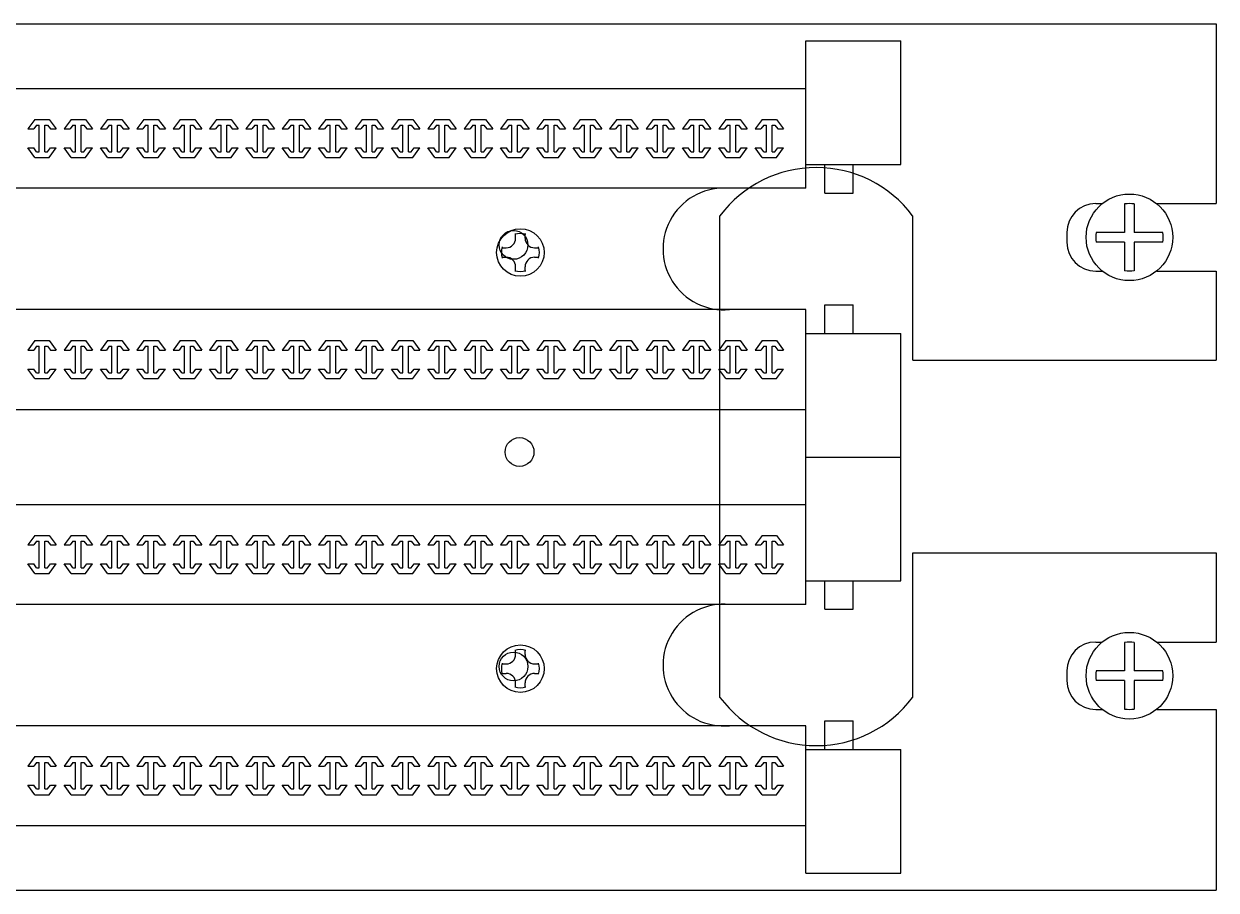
# Model space of a CAD drawing. Header units: millimetres. Extents: x 0 to 84100, y 0 to 29700.
# Drawn here: x 32240.9 to 32608.4, y 21928.8 to 22195.8 of the extents above; entities that cross this region are included whole.
import ezdxf

# ---------------------------------------------------------------- set-up
doc = ezdxf.new("R2010")
doc.units = ezdxf.units.MM
doc.header["$LTSCALE"] = 1000
doc.layers.add('KEC-TEXT', color=6, linetype='Continuous')

# ---------------------------------------------------------------- blocks, each defined once
blk = doc.blocks.new('A$C4A2F719D')
at = {"color": 0}
for p, q in [((0, 89), (485, 89)), ((485, 89), (485, 70.53)), ((472.63, 70.53), (473.29, 70.53)), ((475.6, 70.5), (475.6, 67.56)), ((476.59, 70.5), (476.59, 67.56)), ((478.89, 70.53), (485, 70.53)), ((434.02, 19.8), (434.02, 69.29)), ((453.82, 54.44), (453.82, 69.29)), ((469.66, 67.56), (469.66, 66.57)), ((475.6, 67.56), (472.66, 67.56)), ((479.52, 67.56), (476.59, 67.56)), ((475.6, 66.57), (472.66, 66.57)), ((475.6, 66.57), (475.6, 63.64)), ((476.59, 66.57), (476.59, 63.64)), ((479.52, 66.57), (476.59, 66.57)), ((472.63, 63.6), (473.29, 63.6)), ((478.89, 63.6), (485, 63.6)), ((485, 63.6), (485, 54.44)), ((453.82, 54.44), (485, 54.44)), ((453.82, 19.8), (453.82, 34.65)), ((453.82, 34.65), (485, 34.65)), ((485, 34.65), (485, 25.49)), ((472.63, 25.49), (473.29, 25.49)), ((475.6, 25.46), (475.6, 22.52)), ((476.59, 25.46), (476.59, 22.52)), ((478.89, 25.49), (485, 25.49)), ((469.66, 22.52), (469.66, 21.53)), ((475.6, 22.52), (472.66, 22.52)), ((479.52, 22.52), (476.59, 22.52)), ((475.6, 21.53), (472.66, 21.53)), ((475.6, 21.53), (475.6, 18.6)), ((479.52, 21.53), (476.59, 21.53)), ((476.59, 21.53), (476.59, 18.6)), ((472.63, 18.56), (473.29, 18.56)), ((478.89, 18.56), (485, 18.56)), ((485, 18.56), (485, 0)), ((0, 0), (485, 0))]:
    blk.add_line(p, q, dxfattribs=at)
for centre, radius in [((476.09, 67.07), 4.45), ((412.81, 66.29), 1.48), ((413.43, 45.01), 1.48), ((476.09, 22.03), 4.45), ((412.81, 22.98), 1.48)]:
    blk.add_circle(centre, radius, dxfattribs=at)
for centre, radius, start, end in [((443.92, 61.87), 12.37, 36.8699, 143.1301), ((472.63, 67.56), 2.97, 90, 180), ((476.09, 67.07), 3.46, 81.7868, 98.2132), ((476.09, 67.07), 3.46, 171.7868, 188.2132), ((476.09, 67.07), 3.46, 351.7868, 8.2132), ((472.63, 66.57), 2.97, 180, 270), ((476.09, 67.07), 3.46, 261.7868, 278.2132), ((472.63, 22.52), 2.97, 90, 180), ((476.09, 22.03), 3.46, 81.7868, 98.2132), ((476.09, 22.03), 3.46, 171.7868, 188.2132), ((476.09, 22.03), 3.46, 351.7868, 8.2132), ((472.63, 21.53), 2.97, 180, 270), ((443.92, 27.22), 12.37, 216.8699, 323.1301), ((476.09, 22.03), 3.46, 261.7868, 278.2132)]:
    blk.add_arc(centre, radius, start, end, dxfattribs=at)
blk = doc.blocks.new('50p')
at = {"color": 0}
for p, q in [((38235, 5269), (38235, 8160)), ((38235, 8160), (40100, 8160)), ((40100, 5735), (40100, 8160)), ((1865, 7227), (38235, 7227)), ((23118, 6621), (22979, 6435)), ((23118, 6621), (23400, 6621)), ((23400, 6621), (23539, 6435)), ((23831, 6621), (23693, 6435)), ((23831, 6621), (24114, 6621)), ((24114, 6621), (24252, 6435)), ((24544, 6621), (24406, 6435)), ((24544, 6621), (24827, 6621)), ((24827, 6621), (24965, 6435)), ((25257, 6621), (25119, 6435)), ((25257, 6621), (25540, 6621)), ((25540, 6621), (25678, 6435)), ((25970, 6621), (25832, 6435)), ((25970, 6621), (26253, 6621)), ((26253, 6621), (26391, 6435)), ((26683, 6621), (26545, 6435)), ((26683, 6621), (26966, 6621)), ((26966, 6621), (27105, 6435)), ((27397, 6621), (27258, 6435)), ((27397, 6621), (27679, 6621)), ((27679, 6621), (27818, 6435)), ((28110, 6621), (27971, 6435)), ((28110, 6621), (28392, 6621)), ((28392, 6621), (28531, 6435)), ((28823, 6621), (28684, 6435)), ((28823, 6621), (29106, 6621)), ((29106, 6621), (29244, 6435)), ((29536, 6621), (29398, 6435)), ((29536, 6621), (29819, 6621)), ((29819, 6621), (29957, 6435)), ((30249, 6621), (30111, 6435)), ((30249, 6621), (30532, 6621)), ((30532, 6621), (30670, 6435)), ((30962, 6621), (30824, 6435)), ((30962, 6621), (31245, 6621)), ((31245, 6621), (31383, 6435)), ((31675, 6621), (31537, 6435)), ((31675, 6621), (31958, 6621)), ((31958, 6621), (32097, 6435)), ((32389, 6621), (32250, 6435)), ((32389, 6621), (32671, 6621)), ((32671, 6621), (32810, 6435)), ((33102, 6621), (32963, 6435)), ((33102, 6621), (33384, 6621)), ((33384, 6621), (33523, 6435)), ((33815, 6621), (33676, 6435)), ((33815, 6621), (34097, 6621)), ((34097, 6621), (34236, 6435)), ((34528, 6621), (34390, 6435)), ((34528, 6621), (34811, 6621)), ((34811, 6621), (34949, 6435)), ((35241, 6621), (35103, 6435)), ((35241, 6621), (35524, 6621)), ((35524, 6621), (35662, 6435)), ((35954, 6621), (35816, 6435)), ((35954, 6621), (36237, 6621)), ((36237, 6621), (36375, 6435)), ((36667, 6621), (36529, 6435)), ((36667, 6621), (36950, 6621)), ((36950, 6621), (37088, 6435)), ((37380, 6621), (37242, 6435)), ((37380, 6621), (37663, 6621)), ((37663, 6621), (37802, 6435)), ((22979, 6435), (23096, 6435)), ((23151, 6509), (23096, 6435)), ((23151, 6509), (23203, 6509)), ((23203, 5987), (23203, 6509)), ((23315, 5987), (23315, 6509)), ((23315, 6509), (23367, 6509)), ((23367, 6509), (23423, 6435)), ((23423, 6435), (23539, 6435)), ((23693, 6435), (23809, 6435)), ((23864, 6509), (23809, 6435)), ((23864, 6509), (23916, 6509)), ((23916, 5987), (23916, 6509)), ((24028, 5987), (24028, 6509)), ((24028, 6509), (24081, 6509)), ((24081, 6509), (24136, 6435)), ((24136, 6435), (24252, 6435)), ((24406, 6435), (24522, 6435)), ((24577, 6509), (24522, 6435)), ((24577, 6509), (24629, 6509)), ((24629, 5987), (24629, 6509)), ((24741, 5987), (24741, 6509)), ((24741, 6509), (24794, 6509)), ((24794, 6509), (24849, 6435)), ((24849, 6435), (24965, 6435)), ((25119, 6435), (25235, 6435)), ((25290, 6509), (25235, 6435)), ((25290, 6509), (25343, 6509)), ((25343, 5987), (25343, 6509)), ((25455, 5987), (25455, 6509)), ((25455, 6509), (25507, 6509)), ((25507, 6509), (25562, 6435)), ((25562, 6435), (25678, 6435)), ((25832, 6435), (25948, 6435)), ((26003, 6509), (25948, 6435)), ((26003, 6509), (26056, 6509)), ((26056, 5987), (26056, 6509)), ((26168, 5987), (26168, 6509)), ((26168, 6509), (26220, 6509)), ((26220, 6509), (26275, 6435)), ((26275, 6435), (26391, 6435)), ((26545, 6435), (26661, 6435)), ((26717, 6509), (26661, 6435)), ((26717, 6509), (26769, 6509)), ((26769, 5987), (26769, 6509)), ((26881, 5987), (26881, 6509)), ((26881, 6509), (26933, 6509)), ((26933, 6509), (26988, 6435)), ((26988, 6435), (27105, 6435)), ((27258, 6435), (27374, 6435)), ((27430, 6509), (27374, 6435)), ((27430, 6509), (27482, 6509)), ((27482, 5987), (27482, 6509)), ((27594, 5987), (27594, 6509)), ((27594, 6509), (27646, 6509)), ((27646, 6509), (27702, 6435)), ((27702, 6435), (27818, 6435)), ((27971, 6435), (28087, 6435)), ((28143, 6509), (28087, 6435)), ((28143, 6509), (28195, 6509)), ((28195, 5987), (28195, 6509)), ((28307, 5987), (28307, 6509)), ((28307, 6509), (28359, 6509)), ((28359, 6509), (28415, 6435)), ((28415, 6435), (28531, 6435)), ((28684, 6435), (28801, 6435)), ((28856, 6509), (28801, 6435)), ((28856, 6509), (28908, 6509)), ((28908, 5987), (28908, 6509)), ((29020, 5987), (29020, 6509)), ((29020, 6509), (29072, 6509)), ((29072, 6509), (29128, 6435)), ((29128, 6435), (29244, 6435)), ((29398, 6435), (29514, 6435)), ((29569, 6509), (29514, 6435)), ((29569, 6509), (29621, 6509)), ((29621, 5987), (29621, 6509)), ((29733, 5987), (29733, 6509)), ((29733, 6509), (29786, 6509)), ((29786, 6509), (29841, 6435)), ((29841, 6435), (29957, 6435)), ((30111, 6435), (30227, 6435)), ((30282, 6509), (30227, 6435)), ((30282, 6509), (30335, 6509)), ((30335, 5987), (30335, 6509)), ((30446, 5987), (30446, 6509)), ((30446, 6509), (30499, 6509)), ((30499, 6509), (30554, 6435)), ((30554, 6435), (30670, 6435)), ((30824, 6435), (30940, 6435)), ((30995, 6509), (30940, 6435)), ((30995, 6509), (31048, 6509)), ((31048, 5987), (31048, 6509)), ((31160, 5987), (31160, 6509)), ((31160, 6509), (31212, 6509)), ((31212, 6509), (31267, 6435)), ((31267, 6435), (31383, 6435)), ((31537, 6435), (31653, 6435)), ((31708, 6509), (31653, 6435)), ((31708, 6509), (31761, 6509)), ((31761, 5987), (31761, 6509)), ((31873, 5987), (31873, 6509)), ((31873, 6509), (31925, 6509)), ((31925, 6509), (31980, 6435)), ((31980, 6435), (32097, 6435)), ((32250, 6435), (32366, 6435)), ((32422, 6509), (32366, 6435)), ((32422, 6509), (32474, 6509)), ((32474, 5987), (32474, 6509)), ((32586, 5987), (32586, 6509)), ((32586, 6509), (32638, 6509)), ((32638, 6509), (32694, 6435)), ((32694, 6435), (32810, 6435)), ((32963, 6435), (33079, 6435)), ((33135, 6509), (33079, 6435)), ((33135, 6509), (33187, 6509)), ((33187, 5987), (33187, 6509)), ((33299, 5987), (33299, 6509)), ((33299, 6509), (33351, 6509)), ((33351, 6509), (33407, 6435)), ((33407, 6435), (33523, 6435)), ((33676, 6435), (33793, 6435)), ((33848, 6509), (33793, 6435)), ((33848, 6509), (33900, 6509)), ((33900, 5987), (33900, 6509)), ((34012, 5987), (34012, 6509)), ((34012, 6509), (34064, 6509)), ((34064, 6509), (34120, 6435)), ((34120, 6435), (34236, 6435)), ((34390, 6435), (34506, 6435)), ((34561, 6509), (34506, 6435)), ((34561, 6509), (34613, 6509)), ((34613, 5987), (34613, 6509)), ((34725, 5987), (34725, 6509)), ((34725, 6509), (34778, 6509)), ((34778, 6509), (34833, 6435)), ((34833, 6435), (34949, 6435)), ((35103, 6435), (35219, 6435)), ((35274, 6509), (35219, 6435)), ((35274, 6509), (35326, 6509)), ((35326, 5987), (35326, 6509)), ((35438, 5987), (35438, 6509)), ((35438, 6509), (35491, 6509)), ((35491, 6509), (35546, 6435)), ((35546, 6435), (35662, 6435)), ((35816, 6435), (35932, 6435)), ((35987, 6509), (35932, 6435)), ((35987, 6509), (36040, 6509)), ((36040, 5987), (36040, 6509)), ((36152, 5987), (36152, 6509)), ((36152, 6509), (36204, 6509)), ((36204, 6509), (36259, 6435)), ((36259, 6435), (36375, 6435)), ((36529, 6435), (36645, 6435)), ((36700, 6509), (36645, 6435)), ((36700, 6509), (36753, 6509)), ((36753, 5987), (36753, 6509)), ((36865, 5987), (36865, 6509)), ((36865, 6509), (36917, 6509)), ((36917, 6509), (36972, 6435)), ((36972, 6435), (37088, 6435)), ((37242, 6435), (37358, 6435)), ((37414, 6509), (37358, 6435)), ((37414, 6509), (37466, 6509)), ((37466, 5987), (37466, 6509)), ((37578, 5987), (37578, 6509)), ((37578, 6509), (37630, 6509)), ((37630, 6509), (37685, 6435)), ((37685, 6435), (37802, 6435)), ((22979, 6062), (23096, 6062)), ((23118, 5875), (22979, 6062)), ((23151, 5987), (23096, 6062)), ((23118, 5875), (23400, 5875)), ((23151, 5987), (23203, 5987)), ((23315, 5987), (23367, 5987)), ((23367, 5987), (23423, 6062)), ((23400, 5875), (23539, 6062)), ((23423, 6062), (23539, 6062)), ((23693, 6062), (23809, 6062)), ((23831, 5875), (23693, 6062)), ((23864, 5987), (23809, 6062)), ((23831, 5875), (24114, 5875)), ((23864, 5987), (23916, 5987)), ((24028, 5987), (24081, 5987)), ((24081, 5987), (24136, 6062)), ((24114, 5875), (24252, 6062)), ((24136, 6062), (24252, 6062)), ((24406, 6062), (24522, 6062)), ((24544, 5875), (24406, 6062)), ((24577, 5987), (24522, 6062)), ((24544, 5875), (24827, 5875)), ((24577, 5987), (24629, 5987)), ((24741, 5987), (24794, 5987)), ((24794, 5987), (24849, 6062)), ((24827, 5875), (24965, 6062)), ((24849, 6062), (24965, 6062)), ((25119, 6062), (25235, 6062)), ((25257, 5875), (25119, 6062)), ((25290, 5987), (25235, 6062)), ((25257, 5875), (25540, 5875)), ((25290, 5987), (25343, 5987)), ((25455, 5987), (25507, 5987)), ((25507, 5987), (25562, 6062)), ((25540, 5875), (25678, 6062)), ((25562, 6062), (25678, 6062)), ((25832, 6062), (25948, 6062)), ((25970, 5875), (25832, 6062)), ((26003, 5987), (25948, 6062)), ((25970, 5875), (26253, 5875)), ((26003, 5987), (26056, 5987)), ((26168, 5987), (26220, 5987)), ((26220, 5987), (26275, 6062)), ((26253, 5875), (26391, 6062)), ((26275, 6062), (26391, 6062)), ((26545, 6062), (26661, 6062)), ((26683, 5875), (26545, 6062)), ((26717, 5987), (26661, 6062)), ((26683, 5875), (26966, 5875)), ((26717, 5987), (26769, 5987)), ((26881, 5987), (26933, 5987)), ((26933, 5987), (26988, 6062)), ((26966, 5875), (27105, 6062)), ((26988, 6062), (27105, 6062)), ((27258, 6062), (27374, 6062)), ((27397, 5875), (27258, 6062)), ((27430, 5987), (27374, 6062)), ((27397, 5875), (27679, 5875)), ((27430, 5987), (27482, 5987)), ((27594, 5987), (27646, 5987)), ((27646, 5987), (27702, 6062)), ((27679, 5875), (27818, 6062)), ((27702, 6062), (27818, 6062)), ((27971, 6062), (28087, 6062)), ((28110, 5875), (27971, 6062)), ((28143, 5987), (28087, 6062)), ((28110, 5875), (28392, 5875)), ((28143, 5987), (28195, 5987)), ((28307, 5987), (28359, 5987)), ((28359, 5987), (28415, 6062)), ((28392, 5875), (28531, 6062)), ((28415, 6062), (28531, 6062)), ((28684, 6062), (28801, 6062)), ((28823, 5875), (28684, 6062)), ((28856, 5987), (28801, 6062)), ((28823, 5875), (29106, 5875)), ((28856, 5987), (28908, 5987)), ((29020, 5987), (29072, 5987)), ((29072, 5987), (29128, 6062)), ((29106, 5875), (29244, 6062)), ((29128, 6062), (29244, 6062)), ((29398, 6062), (29514, 6062)), ((29536, 5875), (29398, 6062)), ((29569, 5987), (29514, 6062)), ((29536, 5875), (29819, 5875)), ((29569, 5987), (29621, 5987)), ((29733, 5987), (29786, 5987)), ((29786, 5987), (29841, 6062)), ((29819, 5875), (29957, 6062)), ((29841, 6062), (29957, 6062)), ((30111, 6062), (30227, 6062)), ((30249, 5875), (30111, 6062)), ((30282, 5987), (30227, 6062)), ((30249, 5875), (30532, 5875)), ((30282, 5987), (30335, 5987)), ((30446, 5987), (30499, 5987)), ((30499, 5987), (30554, 6062)), ((30532, 5875), (30670, 6062)), ((30554, 6062), (30670, 6062)), ((30824, 6062), (30940, 6062)), ((30962, 5875), (30824, 6062)), ((30995, 5987), (30940, 6062)), ((30962, 5875), (31245, 5875)), ((30995, 5987), (31048, 5987)), ((31160, 5987), (31212, 5987)), ((31212, 5987), (31267, 6062)), ((31245, 5875), (31383, 6062)), ((31267, 6062), (31383, 6062)), ((31537, 6062), (31653, 6062)), ((31675, 5875), (31537, 6062)), ((31708, 5987), (31653, 6062)), ((31675, 5875), (31958, 5875)), ((31708, 5987), (31761, 5987)), ((31873, 5987), (31925, 5987)), ((31925, 5987), (31980, 6062)), ((31958, 5875), (32097, 6062)), ((31980, 6062), (32097, 6062)), ((32250, 6062), (32366, 6062)), ((32389, 5875), (32250, 6062)), ((32422, 5987), (32366, 6062)), ((32389, 5875), (32671, 5875)), ((32422, 5987), (32474, 5987)), ((32586, 5987), (32638, 5987)), ((32638, 5987), (32694, 6062)), ((32671, 5875), (32810, 6062)), ((32694, 6062), (32810, 6062)), ((32963, 6062), (33079, 6062)), ((33102, 5875), (32963, 6062)), ((33135, 5987), (33079, 6062)), ((33102, 5875), (33384, 5875)), ((33135, 5987), (33187, 5987)), ((33299, 5987), (33351, 5987)), ((33351, 5987), (33407, 6062)), ((33384, 5875), (33523, 6062)), ((33407, 6062), (33523, 6062)), ((33676, 6062), (33793, 6062)), ((33815, 5875), (33676, 6062)), ((33848, 5987), (33793, 6062)), ((33815, 5875), (34097, 5875)), ((33848, 5987), (33900, 5987)), ((34012, 5987), (34064, 5987)), ((34064, 5987), (34120, 6062)), ((34097, 5875), (34236, 6062)), ((34120, 6062), (34236, 6062)), ((34390, 6062), (34506, 6062)), ((34528, 5875), (34390, 6062)), ((34561, 5987), (34506, 6062)), ((34528, 5875), (34811, 5875)), ((34561, 5987), (34613, 5987)), ((34725, 5987), (34778, 5987)), ((34778, 5987), (34833, 6062)), ((34811, 5875), (34949, 6062)), ((34833, 6062), (34949, 6062)), ((35103, 6062), (35219, 6062)), ((35241, 5875), (35103, 6062)), ((35274, 5987), (35219, 6062)), ((35241, 5875), (35524, 5875)), ((35274, 5987), (35326, 5987)), ((35438, 5987), (35491, 5987)), ((35491, 5987), (35546, 6062)), ((35524, 5875), (35662, 6062)), ((35546, 6062), (35662, 6062)), ((35816, 6062), (35932, 6062)), ((35954, 5875), (35816, 6062)), ((35987, 5987), (35932, 6062)), ((35954, 5875), (36237, 5875)), ((35987, 5987), (36040, 5987)), ((36152, 5987), (36204, 5987)), ((36204, 5987), (36259, 6062)), ((36237, 5875), (36375, 6062)), ((36259, 6062), (36375, 6062)), ((36529, 6062), (36645, 6062)), ((36667, 5875), (36529, 6062)), ((36700, 5987), (36645, 6062)), ((36667, 5875), (36950, 5875)), ((36700, 5987), (36753, 5987)), ((36865, 5987), (36917, 5987)), ((36917, 5987), (36972, 6062)), ((36950, 5875), (37088, 6062)), ((36972, 6062), (37088, 6062)), ((37242, 6062), (37358, 6062)), ((37380, 5875), (37242, 6062)), ((37414, 5987), (37358, 6062)), ((37380, 5875), (37663, 5875)), ((37414, 5987), (37466, 5987)), ((37578, 5987), (37630, 5987)), ((37630, 5987), (37685, 6062)), ((37663, 5875), (37802, 6062)), ((37685, 6062), (37802, 6062)), ((38235, 5735), (40100, 5735)), ((38608, 5176), (38608, 5735)), ((39168, 5176), (39168, 5735)), ((38235, 5269), (1865, 5269)), ((38608, 5176), (39168, 5176)), ((32546, 4290), (32546, 4371)), ((32733, 4290), (32733, 4371)), ((32278, 4103), (32360, 4103)), ((32919, 4103), (33001, 4103)), ((32278, 3917), (32360, 3917)), ((32919, 3917), (33001, 3917)), ((32546, 3649), (32546, 3730)), ((32733, 3649), (32733, 3730)), ((38235, 2891), (1865, 2891)), ((38235, 0), (38235, 2891)), ((38608, 2425), (38608, 2984)), ((38608, 2984), (39168, 2984)), ((39168, 2425), (39168, 2984)), ((38235, 2425), (40100, 2425)), ((40100, 0), (40100, 2425)), ((23118, 2285), (22979, 2098)), ((23151, 2173), (23096, 2098)), ((23118, 2285), (23400, 2285)), ((23151, 2173), (23203, 2173)), ((23203, 1651), (23203, 2173)), ((23315, 1651), (23315, 2173)), ((23315, 2173), (23367, 2173)), ((23367, 2173), (23423, 2098)), ((23400, 2285), (23539, 2098)), ((23831, 2285), (23693, 2098)), ((23864, 2173), (23809, 2098)), ((23831, 2285), (24114, 2285)), ((23864, 2173), (23916, 2173)), ((23916, 1651), (23916, 2173)), ((24028, 1651), (24028, 2173)), ((24028, 2173), (24081, 2173)), ((24081, 2173), (24136, 2098)), ((24114, 2285), (24252, 2098)), ((24544, 2285), (24406, 2098)), ((24577, 2173), (24522, 2098)), ((24544, 2285), (24827, 2285)), ((24577, 2173), (24629, 2173)), ((24629, 1651), (24629, 2173)), ((24741, 1651), (24741, 2173)), ((24741, 2173), (24794, 2173)), ((24794, 2173), (24849, 2098)), ((24827, 2285), (24965, 2098)), ((25257, 2285), (25119, 2098)), ((25290, 2173), (25235, 2098)), ((25257, 2285), (25540, 2285)), ((25290, 2173), (25343, 2173)), ((25343, 1651), (25343, 2173)), ((25455, 1651), (25455, 2173)), ((25455, 2173), (25507, 2173)), ((25507, 2173), (25562, 2098)), ((25540, 2285), (25678, 2098)), ((25970, 2285), (25832, 2098)), ((26003, 2173), (25948, 2098)), ((25970, 2285), (26253, 2285)), ((26003, 2173), (26056, 2173)), ((26056, 1651), (26056, 2173)), ((26168, 1651), (26168, 2173)), ((26168, 2173), (26220, 2173)), ((26220, 2173), (26275, 2098)), ((26253, 2285), (26391, 2098)), ((26683, 2285), (26545, 2098)), ((26717, 2173), (26661, 2098)), ((26683, 2285), (26966, 2285)), ((26717, 2173), (26769, 2173)), ((26769, 1651), (26769, 2173)), ((26881, 1651), (26881, 2173)), ((26881, 2173), (26933, 2173)), ((26933, 2173), (26988, 2098)), ((26966, 2285), (27105, 2098)), ((27397, 2285), (27258, 2098)), ((27430, 2173), (27374, 2098)), ((27397, 2285), (27679, 2285)), ((27430, 2173), (27482, 2173)), ((27482, 1651), (27482, 2173)), ((27594, 1651), (27594, 2173)), ((27594, 2173), (27646, 2173)), ((27646, 2173), (27702, 2098)), ((27679, 2285), (27818, 2098)), ((28110, 2285), (27971, 2098)), ((28143, 2173), (28087, 2098)), ((28110, 2285), (28392, 2285)), ((28143, 2173), (28195, 2173)), ((28195, 1651), (28195, 2173)), ((28307, 1651), (28307, 2173)), ((28307, 2173), (28359, 2173)), ((28359, 2173), (28415, 2098)), ((28392, 2285), (28531, 2098)), ((28823, 2285), (28684, 2098)), ((28856, 2173), (28801, 2098)), ((28823, 2285), (29106, 2285)), ((28856, 2173), (28908, 2173)), ((28908, 1651), (28908, 2173)), ((29020, 1651), (29020, 2173)), ((29020, 2173), (29072, 2173)), ((29072, 2173), (29128, 2098)), ((29106, 2285), (29244, 2098)), ((29536, 2285), (29398, 2098)), ((29569, 2173), (29514, 2098)), ((29536, 2285), (29819, 2285)), ((29569, 2173), (29621, 2173)), ((29621, 1651), (29621, 2173)), ((29733, 1651), (29733, 2173)), ((29733, 2173), (29786, 2173)), ((29786, 2173), (29841, 2098)), ((29819, 2285), (29957, 2098)), ((30249, 2285), (30111, 2098)), ((30282, 2173), (30227, 2098)), ((30249, 2285), (30532, 2285)), ((30282, 2173), (30335, 2173)), ((30335, 1651), (30335, 2173)), ((30446, 1651), (30446, 2173)), ((30446, 2173), (30499, 2173)), ((30499, 2173), (30554, 2098)), ((30532, 2285), (30670, 2098)), ((30962, 2285), (30824, 2098)), ((30995, 2173), (30940, 2098)), ((30962, 2285), (31245, 2285)), ((30995, 2173), (31048, 2173)), ((31048, 1651), (31048, 2173)), ((31160, 1651), (31160, 2173)), ((31160, 2173), (31212, 2173)), ((31212, 2173), (31267, 2098)), ((31245, 2285), (31383, 2098)), ((31675, 2285), (31537, 2098)), ((31708, 2173), (31653, 2098)), ((31675, 2285), (31958, 2285)), ((31708, 2173), (31761, 2173)), ((31761, 1651), (31761, 2173)), ((31873, 1651), (31873, 2173)), ((31873, 2173), (31925, 2173)), ((31925, 2173), (31980, 2098)), ((31958, 2285), (32097, 2098)), ((32389, 2285), (32250, 2098)), ((32422, 2173), (32366, 2098)), ((32389, 2285), (32671, 2285)), ((32422, 2173), (32474, 2173)), ((32474, 1651), (32474, 2173)), ((32586, 1651), (32586, 2173)), ((32586, 2173), (32638, 2173)), ((32638, 2173), (32694, 2098)), ((32671, 2285), (32810, 2098)), ((33102, 2285), (32963, 2098)), ((33135, 2173), (33079, 2098)), ((33102, 2285), (33384, 2285)), ((33135, 2173), (33187, 2173)), ((33187, 1651), (33187, 2173)), ((33299, 1651), (33299, 2173)), ((33299, 2173), (33351, 2173)), ((33351, 2173), (33407, 2098)), ((33384, 2285), (33523, 2098)), ((33815, 2285), (33676, 2098)), ((33848, 2173), (33793, 2098)), ((33815, 2285), (34097, 2285)), ((33848, 2173), (33900, 2173)), ((33900, 1651), (33900, 2173)), ((34012, 1651), (34012, 2173)), ((34012, 2173), (34064, 2173)), ((34064, 2173), (34120, 2098)), ((34097, 2285), (34236, 2098)), ((34528, 2285), (34390, 2098)), ((34561, 2173), (34506, 2098)), ((34528, 2285), (34811, 2285)), ((34561, 2173), (34613, 2173)), ((34613, 1651), (34613, 2173)), ((34725, 1651), (34725, 2173)), ((34725, 2173), (34778, 2173)), ((34778, 2173), (34833, 2098)), ((34811, 2285), (34949, 2098)), ((35241, 2285), (35103, 2098)), ((35274, 2173), (35219, 2098)), ((35241, 2285), (35524, 2285)), ((35274, 2173), (35326, 2173)), ((35326, 1651), (35326, 2173)), ((35438, 1651), (35438, 2173)), ((35438, 2173), (35491, 2173)), ((35491, 2173), (35546, 2098)), ((35524, 2285), (35662, 2098)), ((35954, 2285), (35816, 2098)), ((35987, 2173), (35932, 2098)), ((35954, 2285), (36237, 2285)), ((35987, 2173), (36040, 2173)), ((36040, 1651), (36040, 2173)), ((36152, 1651), (36152, 2173)), ((36152, 2173), (36204, 2173)), ((36204, 2173), (36259, 2098)), ((36237, 2285), (36375, 2098)), ((36667, 2285), (36529, 2098)), ((36700, 2173), (36645, 2098)), ((36667, 2285), (36950, 2285)), ((36700, 2173), (36753, 2173)), ((36753, 1651), (36753, 2173)), ((36865, 1651), (36865, 2173)), ((36865, 2173), (36917, 2173)), ((36917, 2173), (36972, 2098)), ((36950, 2285), (37088, 2098)), ((37380, 2285), (37242, 2098)), ((37414, 2173), (37358, 2098)), ((37380, 2285), (37663, 2285)), ((37414, 2173), (37466, 2173)), ((37466, 1651), (37466, 2173)), ((37578, 1651), (37578, 2173)), ((37578, 2173), (37630, 2173)), ((37630, 2173), (37685, 2098)), ((37663, 2285), (37802, 2098)), ((22979, 2098), (23096, 2098)), ((23423, 2098), (23539, 2098)), ((23693, 2098), (23809, 2098)), ((24136, 2098), (24252, 2098)), ((24406, 2098), (24522, 2098)), ((24849, 2098), (24965, 2098)), ((25119, 2098), (25235, 2098)), ((25562, 2098), (25678, 2098)), ((25832, 2098), (25948, 2098)), ((26275, 2098), (26391, 2098)), ((26545, 2098), (26661, 2098)), ((26988, 2098), (27105, 2098)), ((27258, 2098), (27374, 2098)), ((27702, 2098), (27818, 2098)), ((27971, 2098), (28087, 2098)), ((28415, 2098), (28531, 2098)), ((28684, 2098), (28801, 2098)), ((29128, 2098), (29244, 2098)), ((29398, 2098), (29514, 2098)), ((29841, 2098), (29957, 2098)), ((30111, 2098), (30227, 2098)), ((30554, 2098), (30670, 2098)), ((30824, 2098), (30940, 2098)), ((31267, 2098), (31383, 2098)), ((31537, 2098), (31653, 2098)), ((31980, 2098), (32097, 2098)), ((32250, 2098), (32366, 2098)), ((32694, 2098), (32810, 2098)), ((32963, 2098), (33079, 2098)), ((33407, 2098), (33523, 2098)), ((33676, 2098), (33793, 2098)), ((34120, 2098), (34236, 2098)), ((34390, 2098), (34506, 2098)), ((34833, 2098), (34949, 2098)), ((35103, 2098), (35219, 2098)), ((35546, 2098), (35662, 2098)), ((35816, 2098), (35932, 2098)), ((36259, 2098), (36375, 2098)), ((36529, 2098), (36645, 2098)), ((36972, 2098), (37088, 2098)), ((37242, 2098), (37358, 2098)), ((37685, 2098), (37802, 2098)), ((22979, 1725), (23096, 1725)), ((23118, 1539), (22979, 1725)), ((23151, 1651), (23096, 1725)), ((23151, 1651), (23203, 1651)), ((23315, 1651), (23367, 1651)), ((23367, 1651), (23423, 1725)), ((23400, 1539), (23539, 1725)), ((23423, 1725), (23539, 1725)), ((23693, 1725), (23809, 1725)), ((23831, 1539), (23693, 1725)), ((23864, 1651), (23809, 1725)), ((23864, 1651), (23916, 1651)), ((24028, 1651), (24081, 1651)), ((24081, 1651), (24136, 1725)), ((24114, 1539), (24252, 1725)), ((24136, 1725), (24252, 1725)), ((24406, 1725), (24522, 1725)), ((24544, 1539), (24406, 1725)), ((24577, 1651), (24522, 1725)), ((24577, 1651), (24629, 1651)), ((24741, 1651), (24794, 1651)), ((24794, 1651), (24849, 1725)), ((24827, 1539), (24965, 1725)), ((24849, 1725), (24965, 1725)), ((25119, 1725), (25235, 1725)), ((25257, 1539), (25119, 1725)), ((25290, 1651), (25235, 1725)), ((25290, 1651), (25343, 1651)), ((25455, 1651), (25507, 1651)), ((25507, 1651), (25562, 1725)), ((25540, 1539), (25678, 1725)), ((25562, 1725), (25678, 1725)), ((25832, 1725), (25948, 1725)), ((25970, 1539), (25832, 1725)), ((26003, 1651), (25948, 1725)), ((26003, 1651), (26056, 1651)), ((26168, 1651), (26220, 1651)), ((26220, 1651), (26275, 1725)), ((26253, 1539), (26391, 1725)), ((26275, 1725), (26391, 1725)), ((26545, 1725), (26661, 1725)), ((26683, 1539), (26545, 1725)), ((26717, 1651), (26661, 1725)), ((26717, 1651), (26769, 1651)), ((26881, 1651), (26933, 1651)), ((26933, 1651), (26988, 1725)), ((26966, 1539), (27105, 1725)), ((26988, 1725), (27105, 1725)), ((27258, 1725), (27374, 1725)), ((27397, 1539), (27258, 1725)), ((27430, 1651), (27374, 1725)), ((27430, 1651), (27482, 1651)), ((27594, 1651), (27646, 1651)), ((27646, 1651), (27702, 1725)), ((27679, 1539), (27818, 1725)), ((27702, 1725), (27818, 1725)), ((27971, 1725), (28087, 1725)), ((28110, 1539), (27971, 1725)), ((28143, 1651), (28087, 1725)), ((28143, 1651), (28195, 1651)), ((28307, 1651), (28359, 1651)), ((28359, 1651), (28415, 1725)), ((28392, 1539), (28531, 1725)), ((28415, 1725), (28531, 1725)), ((28684, 1725), (28801, 1725)), ((28823, 1539), (28684, 1725)), ((28856, 1651), (28801, 1725)), ((28856, 1651), (28908, 1651)), ((29020, 1651), (29072, 1651)), ((29072, 1651), (29128, 1725)), ((29106, 1539), (29244, 1725)), ((29128, 1725), (29244, 1725)), ((29398, 1725), (29514, 1725)), ((29536, 1539), (29398, 1725)), ((29569, 1651), (29514, 1725)), ((29569, 1651), (29621, 1651)), ((29733, 1651), (29786, 1651)), ((29786, 1651), (29841, 1725)), ((29819, 1539), (29957, 1725)), ((29841, 1725), (29957, 1725)), ((30111, 1725), (30227, 1725)), ((30249, 1539), (30111, 1725)), ((30282, 1651), (30227, 1725)), ((30282, 1651), (30335, 1651)), ((30446, 1651), (30499, 1651)), ((30499, 1651), (30554, 1725)), ((30532, 1539), (30670, 1725)), ((30554, 1725), (30670, 1725)), ((30824, 1725), (30940, 1725)), ((30962, 1539), (30824, 1725)), ((30995, 1651), (30940, 1725)), ((30995, 1651), (31048, 1651)), ((31160, 1651), (31212, 1651)), ((31212, 1651), (31267, 1725)), ((31245, 1539), (31383, 1725)), ((31267, 1725), (31383, 1725)), ((31537, 1725), (31653, 1725)), ((31675, 1539), (31537, 1725)), ((31708, 1651), (31653, 1725)), ((31708, 1651), (31761, 1651)), ((31873, 1651), (31925, 1651)), ((31925, 1651), (31980, 1725)), ((31958, 1539), (32097, 1725)), ((31980, 1725), (32097, 1725)), ((32250, 1725), (32366, 1725)), ((32389, 1539), (32250, 1725)), ((32422, 1651), (32366, 1725)), ((32422, 1651), (32474, 1651)), ((32586, 1651), (32638, 1651)), ((32638, 1651), (32694, 1725)), ((32671, 1539), (32810, 1725)), ((32694, 1725), (32810, 1725)), ((32963, 1725), (33079, 1725)), ((33102, 1539), (32963, 1725)), ((33135, 1651), (33079, 1725)), ((33135, 1651), (33187, 1651)), ((33299, 1651), (33351, 1651)), ((33351, 1651), (33407, 1725)), ((33384, 1539), (33523, 1725)), ((33407, 1725), (33523, 1725)), ((33676, 1725), (33793, 1725)), ((33815, 1539), (33676, 1725)), ((33848, 1651), (33793, 1725)), ((33848, 1651), (33900, 1651)), ((34012, 1651), (34064, 1651)), ((34064, 1651), (34120, 1725)), ((34097, 1539), (34236, 1725)), ((34120, 1725), (34236, 1725)), ((34390, 1725), (34506, 1725)), ((34528, 1539), (34390, 1725)), ((34561, 1651), (34506, 1725)), ((34561, 1651), (34613, 1651)), ((34725, 1651), (34778, 1651)), ((34778, 1651), (34833, 1725)), ((34811, 1539), (34949, 1725)), ((34833, 1725), (34949, 1725)), ((35103, 1725), (35219, 1725)), ((35241, 1539), (35103, 1725)), ((35274, 1651), (35219, 1725)), ((35274, 1651), (35326, 1651)), ((35438, 1651), (35491, 1651)), ((35491, 1651), (35546, 1725)), ((35524, 1539), (35662, 1725)), ((35546, 1725), (35662, 1725)), ((35816, 1725), (35932, 1725)), ((35954, 1539), (35816, 1725)), ((35987, 1651), (35932, 1725)), ((35987, 1651), (36040, 1651)), ((36152, 1651), (36204, 1651)), ((36204, 1651), (36259, 1725)), ((36237, 1539), (36375, 1725)), ((36259, 1725), (36375, 1725)), ((36529, 1725), (36645, 1725)), ((36667, 1539), (36529, 1725)), ((36700, 1651), (36645, 1725)), ((36700, 1651), (36753, 1651)), ((36865, 1651), (36917, 1651)), ((36917, 1651), (36972, 1725)), ((36950, 1539), (37088, 1725)), ((36972, 1725), (37088, 1725)), ((37242, 1725), (37358, 1725)), ((37380, 1539), (37242, 1725)), ((37414, 1651), (37358, 1725)), ((37414, 1651), (37466, 1651)), ((37578, 1651), (37630, 1651)), ((37630, 1651), (37685, 1725)), ((37663, 1539), (37802, 1725)), ((37685, 1725), (37802, 1725)), ((23118, 1539), (23400, 1539)), ((23831, 1539), (24114, 1539)), ((24544, 1539), (24827, 1539)), ((25257, 1539), (25540, 1539)), ((25970, 1539), (26253, 1539)), ((26683, 1539), (26966, 1539)), ((27397, 1539), (27679, 1539)), ((28110, 1539), (28392, 1539)), ((28823, 1539), (29106, 1539)), ((29536, 1539), (29819, 1539)), ((30249, 1539), (30532, 1539)), ((30962, 1539), (31245, 1539)), ((31675, 1539), (31958, 1539)), ((32389, 1539), (32671, 1539)), ((33102, 1539), (33384, 1539)), ((33815, 1539), (34097, 1539)), ((34528, 1539), (34811, 1539)), ((35241, 1539), (35524, 1539)), ((35954, 1539), (36237, 1539)), ((36667, 1539), (36950, 1539)), ((37380, 1539), (37663, 1539)), ((1865, 933), (38235, 933)), ((38235, 0), (40100, 0)), ((38235, 0), (40100, 0))]:
    blk.add_line(p, q, dxfattribs=at)
blk.add_circle((32640, 4010), 466, dxfattribs=at)
for centre, radius, start, end in [((36631, 4080), 1194, 84.6491, 275.3509), ((32360, 4290), 187, 270, 0), ((32640, 4010), 373, 72.8856, 107.1144), ((32919, 4290), 187, 180, 270), ((32640, 4010), 373, 162.8856, 197.1144), ((32640, 4010), 373, 342.8856, 17.1144), ((32360, 3730), 187, 0, 90), ((32919, 3730), 187, 90, 180), ((32640, 4010), 373, 252.8856, 287.1144)]:
    blk.add_arc(centre, radius, start, end, dxfattribs=at)

msp = doc.modelspace()

# ---------------------------------------------------------------- block references
at = {"layer": 'KEC-TEXT', "color": 6}
for name, p, xscale, yscale, zscale in [('A$C4A2F719D', (31153.36, 21928.8), 3, 3, 3), ('50p', (31880.86, 22062.3), 0.01571846055711742, 0.01571846055711742, 0.01571846055711742), ('50p', (31880.86, 21934.04), 0.01571846055711742, 0.01571846055711742, 0.01571846055711742)]:
    msp.add_blockref(name, p, dxfattribs=dict(at, xscale=xscale, yscale=yscale, zscale=zscale))

doc.saveas('drawing.dxf')
